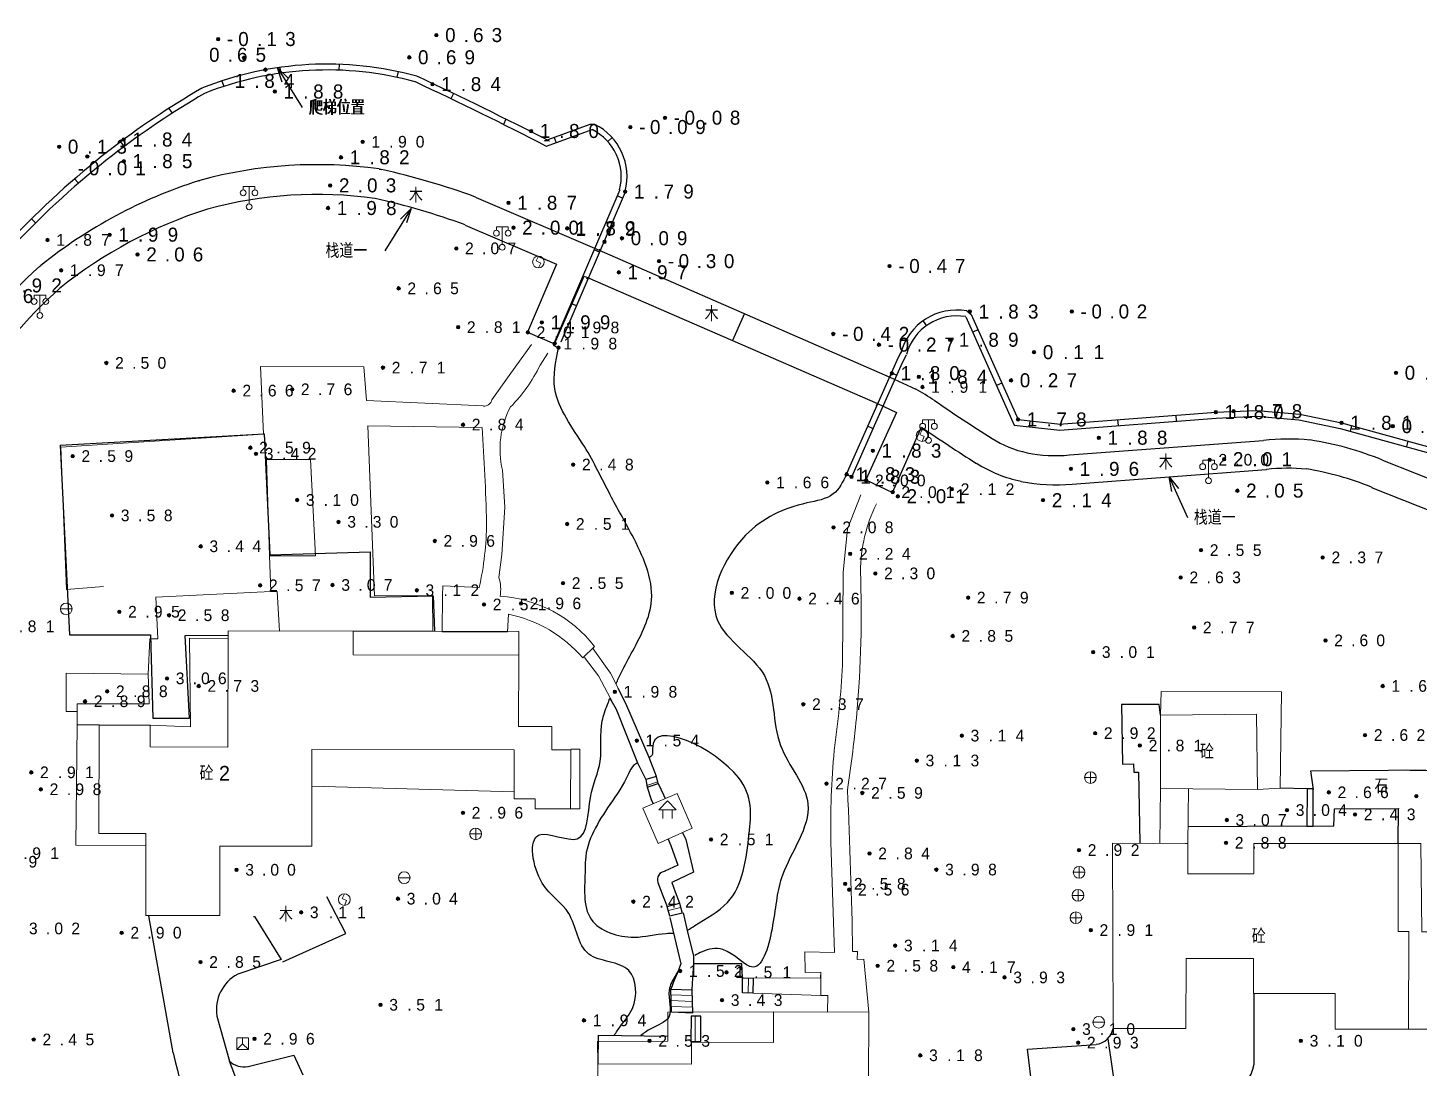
# Model space of a CAD drawing. Header units: metres. Extents: x 342272 to 345188, y 671156 to 672490.
# Drawn here: x 344276.7 to 344395.7, y 671639.1 to 671728.1 of the extents above; entities that cross this region are included whole.
import ezdxf
from ezdxf.enums import TextEntityAlignment as Align

# ---------------------------------------------------------------- set-up
doc = ezdxf.new("R2010")
doc.units = ezdxf.units.M
doc.header["$LTSCALE"] = 0.5
doc.header["$MEASUREMENT"] = 0
doc.layers.add('00-地形', color=251, linetype='Continuous')
doc.layers.add('00-现状标高', color=2, linetype='Continuous', lineweight=0, plot=False)
for name, color, linetype, lineweight in [('公共设施纪念物', 8, 'Continuous', 0), ('普通房屋', 8, 'Continuous', 0), ('通讯及其他管线设施', 252, 'Continuous', 0)]:
    doc.layers.add(name, color=color, linetype=linetype, lineweight=lineweight)
doc.styles.add('正等线体2.0', font='MCS_Chinese1.shx', dxfattribs={"height": 2, "bigfont": 'MCS_Chinese1big.shx'})
doc.styles.add('正等线体2.4', font='MCS_Chinese1.shx', dxfattribs={"height": 2.4, "bigfont": 'MCS_Chinese1big.shx'})
doc.styles.add('细等线体2.5', font='MCS_Chinese1.shx', dxfattribs={"height": 2.5, "bigfont": 'MCS_Chinese1big.shx'})
doc.styles.add('细等线体3.0', font='MCS_Chinese1.shx', dxfattribs={"height": 3, "bigfont": 'MCS_Chinese1big.shx'})

# ---------------------------------------------------------------- blocks, each defined once
blk = doc.blocks.new('155210_1')
at = {"layer": '公共设施纪念物', "lineweight": 0}
for p, q in [((-1, 2.9), (-1, 3.5)), ((-1, 3.5), (1, 3.5)), ((0, 0.5), (0, 3.5)), ((1, 3.5), (1, 2.9))]:
    blk.add_line(p, q, dxfattribs=at)
for centre in [(-1, 2.4), (1, 2.4), (0, 0)]:
    blk.add_circle(centre, 0.5, dxfattribs=at)
blk = doc.blocks.new('174700')
at = {"layer": '通讯及其他管线设施', "linetype": 'Continuous', "lineweight": 0}
for p, q in [((0, 1), (-0.38, 0.18)), ((-0.38, 0.18), (0.38, -0.18)), ((0, -1), (0.38, -0.18))]:
    blk.add_line(p, q, dxfattribs=at)
blk.add_circle((0, 0), 1, dxfattribs=at)
blk = doc.blocks.new('174100')
at = {"layer": '通讯及其他管线设施', "lineweight": 0}
blk.add_line((-1, 0), (1, 0), dxfattribs=at)
blk.add_circle((0, 0), 1, dxfattribs=at)
blk = doc.blocks.new('174200')
at = {"layer": '通讯及其他管线设施', "lineweight": 0}
for p, q in [((-1, 0), (1, 0)), ((0, 1), (0, -1))]:
    blk.add_line(p, q, dxfattribs=at)
blk.add_circle((0, 0), 1, dxfattribs=at)
blk = doc.blocks.new('174602')
at = {"layer": '通讯及其他管线设施', "lineweight": 0}
for p, q in [((-1, 1), (-1, -1)), ((1, 1), (-1, 1)), ((-1, -1), (0, 0)), ((0, 0), (0, 1)), ((0, 0), (1, -1)), ((1, -1), (1, 1)), ((-1, -1), (1, -1))]:
    blk.add_line(p, q, dxfattribs=at)
blk = doc.blocks.new('156602')
at = {"layer": '公共设施纪念物', "lineweight": 0}
for p, q in [((0, 3), (-1.5, 1.5)), ((1.5, 1.5), (0, 3)), ((-1.5, 1.5), (1.5, 1.5)), ((-0.8, 1.5), (-0.8, 0)), ((0.8, 1.5), (0.8, 0))]:
    blk.add_line(p, q, dxfattribs=at)
blk = doc.blocks.new('213400_1')
at = {"layer": '00-现状标高', "linetype": 'Continuous', "lineweight": 0}
h = blk.add_hatch(color=256, dxfattribs=at)
edge = h.paths.add_edge_path()
edge.add_arc((0, 0), 0.3, 0, 360)
blk.add_circle((0, 0), 0.3, dxfattribs=at)

msp = doc.modelspace()

# ---------------------------------------------------------------- linework, layer by layer
at = {"layer": '00-地形', "lineweight": -3}
for p, q in [((344298.07, 671724.66), (344300.17, 671721.28)), ((344298.47, 671723.44), (344298.07, 671724.66)), ((344298.07, 671724.66), (344299, 671723.76)), ((344298.25, 671724.71), (344298.32, 671724.21)), ((344303.32, 671724.98), (344303.3, 671724.48)), ((344308.37, 671724.35), (344308.26, 671723.86)), ((344293.3, 671723.55), (344293.46, 671723.08)), ((344309.98, 671723.95), (344310.06, 671723.93)), ((344291.58, 671722.92), (344291.65, 671722.95)), ((344313.11, 671722.48), (344312.89, 671722.03)), ((344288.77, 671721.2), (344289.04, 671720.78)), ((344317.6, 671720.28), (344317.38, 671719.83)), ((344320.9, 671718.43), (344324.81, 671719.86)), ((344324.81, 671719.86), (344325.2, 671719.84)), ((344321.31, 671718.41), (344320.9, 671718.43)), ((344321.08, 671717.96), (344324.98, 671719.39)), ((344321.71, 671718.72), (344321.88, 671718.26)), ((344326.69, 671718.7), (344326.32, 671718.36)), ((344283.63, 671717.57), (344283.63, 671717.57)), ((344284.63, 671718.33), (344284.93, 671717.93)), ((344280.71, 671715.18), (344281.03, 671714.8)), ((344291.31, 671715.01), (344291.36, 671715.02)), ((344291.36, 671715.02), (344291.41, 671715.04)), ((344306.76, 671716.01), (344306.86, 671716)), ((344306.86, 671716), (344306.95, 671715.98)), ((344327.33, 671714.24), (344321.64, 671700.93)), ((344327.79, 671714.04), (344322.3, 671701.19)), ((344327.56, 671713.51), (344327.1, 671713.71)), ((344327.81, 671714.12), (344327.79, 671714.04)), ((344309.49, 671712.63), (344307.25, 671709.01)), ((344308.57, 671711.73), (344309.49, 671712.63)), ((344309.49, 671712.63), (344309.1, 671711.4)), ((344315, 671713.61), (344315.06, 671713.59)), ((344315.06, 671713.59), (344325.57, 671709.07)), ((344277.02, 671711.76), (344277.37, 671711.4)), ((344314.12, 671711.22), (344321.93, 671707.87)), ((344325.6, 671708.91), (344325.14, 671709.11)), ((344325.57, 671709.07), (344325.62, 671709.18)), ((344325.57, 671709.07), (344350.42, 671698.22)), ((344277.73, 671707.7), (344277.83, 671707.77)), ((344321.93, 671707.87), (344319.43, 671702.07)), ((344321.74, 671701.05), (344324.28, 671706.86)), ((344324.28, 671706.86), (344324.57, 671706.73)), ((344324.57, 671706.73), (344324.5, 671706.59)), ((344324.57, 671706.73), (344349.37, 671695.95)), ((344323.63, 671704.31), (344323.17, 671704.51)), ((344337.99, 671703.65), (344336.97, 671701.34)), ((344353.27, 671703.01), (344353.56, 671702.61)), ((344356.92, 671703.38), (344361.06, 671694.11)), ((344357.01, 671703.87), (344357.38, 671703.58)), ((344357.38, 671703.58), (344361.4, 671694.58)), ((344319.43, 671702.07), (344321.74, 671701.05)), ((344357.97, 671702.25), (344357.52, 671702.05)), ((344321.64, 671700.93), (344322.1, 671700.73)), ((344322.3, 671701.19), (344322.3, 671701.19)), ((344348.9, 671694.78), (344351.06, 671699.67)), ((344349.35, 671694.57), (344351.51, 671699.46)), ((344351.06, 671699.67), (344351.41, 671700.36)), ((344351.41, 671700.36), (344351.37, 671700.26)), ((344351.51, 671699.46), (344351.86, 671700.13)), ((344350.46, 671698.33), (344350.42, 671698.22)), ((344350.42, 671698.22), (344352.65, 671697.18)), ((344350.58, 671698.58), (344351.04, 671698.38)), ((344360.01, 671697.69), (344359.56, 671697.48)), ((344349.29, 671695.76), (344349.37, 671695.95)), ((344349.37, 671695.95), (344350.99, 671695.19)), ((344346.94, 671690.35), (344348.9, 671694.78)), ((344350.99, 671695.19), (344348.39, 671689.41)), ((344364.92, 671694.18), (344378.31, 671695.21)), ((344364.96, 671693.68), (344378.34, 671694.71)), ((344374.89, 671694.95), (344374.93, 671694.45)), ((344378.31, 671695.21), (344381.79, 671695.36)), ((344378.34, 671694.71), (344381.78, 671694.86)), ((344379.9, 671695.28), (344379.92, 671694.78)), ((344381.78, 671694.86), (344385.42, 671694.56)), ((344381.79, 671695.36), (344385.49, 671695.05)), ((344384.95, 671695.1), (344384.91, 671694.6)), ((344385.49, 671695.05), (344389.06, 671694.3)), ((344347.19, 671689.69), (344349.35, 671694.57)), ((344348.56, 671694.01), (344349.01, 671693.81)), ((344350.66, 671688.33), (344353.15, 671693.94)), ((344361.06, 671694.11), (344364.96, 671693.68)), ((344361.4, 671694.58), (344365.02, 671694.18)), ((344362.42, 671694.47), (344362.36, 671693.97)), ((344369.91, 671694.56), (344369.95, 671694.06)), ((344385.42, 671694.56), (344388.95, 671693.82)), ((344388.95, 671693.82), (344396.83, 671691.65)), ((344389.06, 671694.3), (344396.94, 671692.14)), ((344389.93, 671694.06), (344389.8, 671693.58)), ((344279.47, 671692.38), (344296.92, 671693.37)), ((344279.47, 671692.38), (344280.28, 671676.17)), ((344296.92, 671693.37), (344297.39, 671683.01)), ((344365.81, 671691.55), (344382.38, 671692.8)), ((344394.75, 671692.74), (344394.62, 671692.26)), ((344392.57, 671691.11), (344404.09, 671686.51)), ((344346.74, 671689.89), (344346.94, 671690.35)), ((344346.74, 671689.89), (344347.19, 671689.69)), ((344357.84, 671690.83), (344357.84, 671690.83)), ((344357.84, 671690.83), (344357.84, 671690.83)), ((344366.03, 671689.05), (344382.61, 671690.3)), ((344382.61, 671690.3), (344382.65, 671690.31)), ((344348.39, 671689.41), (344350.66, 671688.33)), ((344361.65, 671689.29), (344361.66, 671689.29)), ((344361.66, 671689.29), (344361.67, 671689.29)), ((344374.32, 671689.68), (344375.88, 671686.19)), ((344374.54, 671688.41), (344374.32, 671689.68)), ((344374.32, 671689.68), (344375.11, 671688.67)), ((344391.62, 671688.79), (344391.63, 671688.78)), ((344391.63, 671688.78), (344400.43, 671685.28)), ((344297.39, 671683.01), (344305.99, 671683.27)), ((344305.99, 671683.27), (344305.98, 671679.39)), ((344305.98, 671679.39), (344311.37, 671679.5)), ((344311.37, 671679.5), (344311.5, 671676.46)), ((344280.28, 671676.17), (344287.2, 671676.16)), ((344287.2, 671676.16), (344287.39, 671669.04)), ((344290.17, 671676.09), (344293.83, 671676.12)), ((344290.54, 671669.03), (344290.17, 671676.09)), ((344327.86, 671670.28), (344327.2, 671671.58)), ((344326.49, 671670.75), (344327.02, 671669.81)), ((344327.02, 671669.81), (344328.84, 671665.2)), ((344329.84, 671665.66), (344327.86, 671670.28)), ((344373.47, 671670.2), (344370.25, 671670.21)), ((344370.25, 671670.21), (344370.34, 671665.1)), ((344373.59, 671669.3), (344373.47, 671670.2)), ((344287.39, 671669.04), (344290.54, 671669.03)), ((344328.84, 671665.2), (344329.55, 671663.77)), ((344330.47, 671664.03), (344329.84, 671665.66)), ((344370.34, 671665.1), (344371.28, 671665.12)), ((344371.28, 671665.12), (344371.29, 671664.42)), ((344330.47, 671664.03), (344329.55, 671663.77)), ((344329.55, 671663.77), (344329.67, 671663.13)), ((344330.62, 671663.43), (344330.47, 671664.03)), ((344371.29, 671664.42), (344371.7, 671664.42)), ((344371.7, 671664.42), (344371.81, 671658.37)), ((344386.45, 671664.53), (344393.08, 671664.59)), ((344386.68, 671662.94), (344386.45, 671664.53)), ((344393.08, 671664.59), (344394.63, 671664.6)), ((344329.67, 671663.13), (344330.62, 671663.43)), ((344329.67, 671663.13), (344330.03, 671662.06)), ((344330.62, 671663.43), (344331.07, 671662.46)), ((344386.13, 671662.99), (344383.82, 671663.04)), ((344386.13, 671662.99), (344386.11, 671659.79)), ((344386.65, 671662.99), (344386.13, 671662.99)), ((344386.63, 671659.79), (344386.65, 671662.99)), ((344330.03, 671662.06), (344330.19, 671661.7)), ((344331.07, 671662.46), (344331.22, 671662.15)), ((344388.4, 671659.82), (344388.47, 671661.28)), ((344388.47, 671661.28), (344393.95, 671661.29)), ((344393.92, 671658.3), (344393.95, 671661.29)), ((344332.69, 671659.24), (344332.99, 671658.65)), ((344386.11, 671659.79), (344375.93, 671659.73)), ((344386.11, 671659.79), (344386.63, 671659.79)), ((344386.63, 671659.79), (344388.4, 671659.82)), ((344331.47, 671658.69), (344331.71, 671658.13)), ((344331.71, 671658.13), (344332.29, 671656.44)), ((344332.99, 671658.65), (344333.65, 671655.86)), ((344332.29, 671656.44), (344331.2, 671655.93)), ((344333.65, 671655.86), (344331.78, 671654.97)), ((344330.59, 671654.98), (344331.04, 671653.77)), ((344331.78, 671654.97), (344332.07, 671654.18)), ((344332.07, 671654.18), (344332.43, 671653.21)), ((344303.9, 671650.62), (344302.29, 671653.75)), ((344331.04, 671653.77), (344331.4, 671652.93)), ((344331.4, 671652.93), (344332.43, 671653.21)), ((344332.43, 671653.21), (344332.66, 671652.36)), ((344289.14, 671640.4), (344287.06, 671652.11)), ((344296.01, 671652.07), (344296.09, 671652.07)), ((344296.09, 671652.07), (344298.36, 671648.39)), ((344331.63, 671652.08), (344331.4, 671652.93)), ((344332.66, 671652.36), (344331.63, 671652.08)), ((344331.63, 671651.98), (344332.56, 671648)), ((344332.75, 671652.38), (344333.1, 671650.86)), ((344298.52, 671648.18), (344303.9, 671650.62)), ((344333.1, 671650.86), (344333.65, 671648.68)), ((344298.36, 671648.39), (344294.66, 671647.13)), ((344333.65, 671648.68), (344333.65, 671648)), ((344333.65, 671648), (344333.56, 671646.81)), ((344337.77, 671648), (344333.65, 671648)), ((344337.83, 671646.8), (344337.77, 671648)), ((344331.76, 671643.87), (344331.7, 671645.85)), ((344331.7, 671645.85), (344333.5, 671645.78)), ((344333.56, 671646.81), (344333.5, 671645.78)), ((344337.82, 671645.52), (344337.83, 671646.8)), ((344337.83, 671646.8), (344338.73, 671646.78)), ((344338.73, 671646.78), (344338.72, 671645.49)), ((344333.5, 671645.78), (344333.56, 671643.8)), ((344338.72, 671645.49), (344337.82, 671645.52)), ((344292.88, 671643.54), (344293.95, 671639.69)), ((344333.56, 671643.8), (344331.76, 671643.87)), ((344333.43, 671643.54), (344333.42, 671641.36)), ((344334.28, 671643.53), (344333.43, 671643.54)), ((344334.27, 671641.36), (344334.28, 671643.53)), ((344325.48, 671641.91), (344325.46, 671639.46)), ((344325.48, 671641.91), (344331.45, 671641.81)), ((344333.42, 671641.36), (344334.27, 671641.36)), ((344362.22, 671640.72), (344368.07, 671641.12)), ((344369.07, 671641.6), (344371.48, 671625.03)), ((344295.54, 671639.22), (344299.47, 671640.2)), ((344299.47, 671640.2), (344300.24, 671638.5)), ((344364.11, 671624.4), (344362.22, 671640.72)), ((344302.74, 671616.66), (344293.95, 671639.69))]:
    msp.add_line(p, q, dxfattribs=at)
at = {"layer": '00-地形', "lineweight": 0}
for p, q in [((344317.86, 671698.34), (344319.77, 671701)), ((344296.85, 671693.32), (344296.61, 671699.11)), ((344296.61, 671699.11), (344305.45, 671699.09)), ((344305.45, 671699.09), (344305.68, 671696.21)), ((344316.4, 671696.28), (344317.86, 671698.34)), ((344305.68, 671696.21), (344315.66, 671695.74)), ((344315.55, 671693.89), (344305.78, 671694.05)), ((344305.78, 671694.05), (344306.36, 671679.51)), ((344279.52, 671692.22), (344296.85, 671693.32)), ((344280, 671680.03), (344279.52, 671692.22)), ((344300.89, 671691.17), (344297.12, 671691.15)), ((344297.12, 671691.15), (344297.38, 671682.92)), ((344301.32, 671682.93), (344300.89, 671691.17)), ((344317.3, 671690.24), (344317.49, 671687.09)), ((344347.96, 671688.15), (344346.82, 671685.24)), ((344317.49, 671687.09), (344317.24, 671683.02)), ((344346.82, 671685.24), (344346.43, 671681.49)), ((344297.38, 671682.92), (344301.32, 671682.93)), ((344297.49, 671679.88), (344297.38, 671682.92)), ((344317.24, 671683.02), (344317, 671681.06)), ((344312.16, 671679.56), (344312.2, 671680.35)), ((344312.2, 671680.35), (344315.32, 671680.22)), ((344346.43, 671681.49), (344346.38, 671673.57)), ((344283.19, 671680.3), (344280, 671680.03)), ((344298.03, 671679.87), (344297.49, 671679.88)), ((344298.22, 671676.48), (344298.03, 671679.87)), ((344306.36, 671679.51), (344311.32, 671679.52)), ((344311.32, 671679.52), (344311.35, 671676.49)), ((344312.13, 671676.42), (344312.16, 671679.56)), ((344317.82, 671677.92), (344317.72, 671676.42)), ((344286.99, 671672.8), (344287.13, 671675.81)), ((344287.13, 671675.81), (344287.83, 671675.83)), ((344290.63, 671668.3), (344290.54, 671675.87)), ((344290.54, 671675.87), (344293.83, 671675.86)), ((344311.35, 671676.49), (344298.22, 671676.48)), ((344317.72, 671676.42), (344312.13, 671676.42)), ((344325.17, 671675.16), (344324.17, 671674.18)), ((344326.55, 671672.89), (344325.07, 671674.96)), ((344324.32, 671674.23), (344325.51, 671672.64)), ((344279.98, 671669.6), (344279.98, 671672.88)), ((344279.98, 671672.88), (344286.99, 671672.8)), ((344325.51, 671672.64), (344327.02, 671669.81)), ((344327.86, 671670.28), (344326.55, 671672.89)), ((344327.02, 671669.81), (344328.84, 671665.2)), ((344329.84, 671665.66), (344327.86, 671670.28)), ((344373.47, 671670.2), (344370.25, 671670.21)), ((344370.25, 671670.21), (344370.34, 671665.1)), ((344373.59, 671669.3), (344373.47, 671670.2)), ((344280.93, 671669.6), (344279.98, 671669.6)), ((344280.93, 671668.45), (344280.93, 671669.6)), ((344287.21, 671668.43), (344290.63, 671668.3)), ((344328.84, 671665.2), (344329.55, 671663.77)), ((344330.47, 671664.03), (344329.84, 671665.66)), ((344370.34, 671665.1), (344371.28, 671665.12)), ((344371.28, 671665.12), (344371.29, 671664.42)), ((344371.29, 671664.42), (344371.7, 671664.42)), ((344371.7, 671664.42), (344371.81, 671658.37)), ((344386.45, 671664.53), (344393.08, 671664.59)), ((344386.68, 671662.94), (344386.45, 671664.53)), ((344329.67, 671663.13), (344330.03, 671662.06)), ((344330.62, 671663.43), (344331.07, 671662.46)), ((344330.03, 671662.06), (344330.19, 671661.7)), ((344331.07, 671662.46), (344331.22, 671662.15)), ((344388.47, 671661.28), (344393.95, 671661.29)), ((344393.92, 671658.3), (344393.95, 671661.29)), ((344332.69, 671659.24), (344332.99, 671658.65)), ((344386.63, 671659.79), (344388.4, 671659.82)), ((344331.47, 671658.69), (344331.71, 671658.13)), ((344331.71, 671658.13), (344332.29, 671656.44)), ((344332.99, 671658.65), (344333.65, 671655.86)), ((344345.39, 671658.41), (344345.7, 671648.98)), ((344332.29, 671656.44), (344331.2, 671655.93)), ((344333.65, 671655.86), (344331.78, 671654.97)), ((344330.59, 671654.98), (344331.04, 671653.77)), ((344331.78, 671654.97), (344332.07, 671654.18)), ((344332.07, 671654.18), (344332.43, 671653.21)), ((344331.04, 671653.77), (344331.4, 671652.93)), ((344332.75, 671652.38), (344333.1, 671650.86)), ((344333.1, 671650.86), (344333.65, 671648.68)), ((344333.65, 671648.68), (344333.65, 671648)), ((344345.7, 671648.98), (344343.17, 671649.04)), ((344343.17, 671649.04), (344343.18, 671647.27)), ((344347.26, 671649.07), (344347.68, 671649.08)), ((344347.68, 671649.08), (344347.63, 671648.38)), ((344347.63, 671648.38), (344348.21, 671648.41)), ((344348.21, 671648.41), (344348.64, 671643.88)), ((344333.65, 671648), (344333.56, 671646.81)), ((344337.77, 671648), (344333.65, 671648)), ((344337.83, 671646.8), (344337.77, 671648)), ((344343.18, 671647.27), (344344.53, 671647.3)), ((344344.53, 671647.3), (344344.49, 671646.81)), ((344344.53, 671647.3), (344344.53, 671645.29)), ((344333.56, 671646.81), (344333.5, 671645.78)), ((344338.73, 671646.78), (344338.72, 671645.49)), ((344344.49, 671646.81), (344338.73, 671646.78)), ((344338.72, 671645.49), (344344.53, 671645.29)), ((344344.53, 671645.29), (344345.12, 671645.29)), ((344345.12, 671645.29), (344345.11, 671643.89))]:
    msp.add_line(p, q, dxfattribs=at)
at = {"layer": '00-地形', "lineweight": 0, "flags": 128}
for points in [[(344321.17, 671700.27), (344320.52, 671699.22)], [(344287.66, 671679.38), (344297.49, 671679.88)], [(344287.83, 671675.83), (344287.66, 671679.38)], [(344286.99, 671672.8), (344287.07, 671670.27)], [(344287.07, 671670.27), (344280.93, 671670.27)], [(344280.93, 671669.6), (344280.93, 671670.27)], [(344393.08, 671664.59), (344394.63, 671664.6)], [(344386.13, 671662.99), (344383.82, 671663.04)], [(344386.11, 671659.79), (344375.93, 671659.73)], [(344331.63, 671651.98), (344332.56, 671648)]]:
    msp.add_lwpolyline(points, dxfattribs=at)
at = {"layer": '00-地形', "lineweight": -3}
for centre, radius, start, end in [((344302.3, 671696.14), 28.85, 74.5658, 111.6746), ((344302.3, 671696.14), 28.35, 74.5658, 111.6746), ((344173.85, 671432.16), 321.49, 62.7442, 64.9737), ((344173.85, 671432.16), 321.99, 62.7442, 64.9737), ((344328.68, 671659.22), 73.72, 120.2182, 127.6704), ((344328.68, 671659.22), 73.22, 120.2182, 127.6704), ((344322.95, 671715.36), 5.01, 345.6728, 63.3602), ((344322.95, 671715.36), 4.51, 345.6728, 63.3602), ((344326.63, 671661.99), 70.27, 127.7263, 146.2002), ((344326.63, 671661.99), 69.77, 127.7263, 146.2002), ((344301.44, 671678.34), 38.05, 81.9723, 105.2866), ((344303.97, 671675.22), 41.75, 107.645, 128.7661), ((344293.41, 671654.97), 62.49, 69.7948, 77.4866), ((344301.44, 671678.34), 35.5, 81.9724, 105.2865), ((344303.97, 671675.22), 39.21, 107.6449, 128.7661), ((344293.41, 671654.97), 59.95, 69.7948, 77.4867), ((344304.43, 671677.52), 40.29, 131.4964, 148.987), ((344304.43, 671677.52), 37.74, 131.4963, 148.987), ((344356.16, 671699), 4.95, 80.0692, 165.2352), ((344356.16, 671699), 4.45, 80.0692, 165.2352), ((344340.14, 671674.71), 25.72, 56.6919, 60.903), ((344426.42, 671799.94), 126.36, 235.1788, 237.8491), ((344426.5, 671799.9), 128.88, 235.3057, 237.8078), ((344364.09, 671700.8), 9.26, 237.9253, 258.0476), ((344384.55, 671672.49), 20.42, 84.883, 96.0881), ((344382.15, 671665.66), 27.5, 67.7452, 81.1796), ((344364.63, 671703.64), 12.15, 258.331, 275.5784), ((344364.09, 671700.8), 11.76, 237.9253, 258.0476), ((344384.55, 671672.49), 17.92, 85.1396, 96.088), ((344382.15, 671665.66), 25, 67.7452, 80.9924), ((344364.63, 671703.64), 14.65, 258.3309, 275.4645), ((344331.26, 671655.22), 0.708, 94.4977, 200.1113), ((344296.3, 671644.08), 3.47, 118.2777, 188.9851), ((344367.92, 671642.74), 1.62, 275.4245, 351.0742), ((344395.12, 671664.84), 108.76, 192.9831, 206.0153), ((344295.22, 671641.06), 1.87, 227.229, 279.7222), ((344378.69, 671639.82), 2.92, 282.4478, 352.4919)]:
    msp.add_arc(centre, radius, start, end, dxfattribs=at)
at = {"layer": '00-地形', "lineweight": 0, "extrusion": (0, 0, -1)}
for centre, radius, start, end in [((-344308.53, 671705.07), 13.34, 206.0044, 224.8885), ((-344252.93, 671677.94), 95.06, 177.8069, 185.1287), ((-344313.59, 671680.04), 3.56, 163.45, 189.5557), ((-344316.38, 671668.36), 11.12, 93.7049, 142.2513), ((-344272.01, 671677.14), 74.45, 182.7483, 188.39), ((-344211.33, 671682.74), 136.93, 185.5711, 188.3272), ((-343866.17, 671640.49), 481.16, 177.3294, 178.9776)]:
    msp.add_arc(centre, radius, start, end, dxfattribs=at)
at = {"layer": '00-地形', "lineweight": 0}
for centre, radius, start, end in [((344315.74, 671696.41), 0.679, 263.9968, 348.5061), ((344324.9, 671692.05), 7.81, 152.4547, 193.3512), ((344123.75, 671680.66), 192.26, 1.5162, 3.9452), ((344361.58, 671681.44), 13.66, 154.2313, 179.41), ((344289.48, 671685.93), 26.46, 347.5363, 359.6056), ((344315.56, 671666.81), 11.34, 40.5743, 78.494), ((344413.45, 671659.91), 68.07, 174.6307, 181.2599), ((344331.26, 671655.22), 0.708, 94.4977, 200.1113)]:
    msp.add_arc(centre, radius, start, end, dxfattribs=at)
at = {"layer": '00-地形', "lineweight": -3}
for points in [[(344327.02, 671671.99), (344327.45, 671672.9), (344328.45, 671674.8), (344330.05, 671679.13), (344328.38, 671684.7), (344326.52, 671688.13), (344324.31, 671692.27), (344321.78, 671697.22), (344322.1, 671700.73)], [(344346.74, 671689.89), (344345.59, 671688.21), (344343.34, 671687.44), (344338.1, 671684.68), (344335.7, 671677.4), (344339.7, 671672.67), (344341.08, 671666.7), (344343.43, 671661.66), (344341.25, 671655.61), (344340.41, 671651.31), (344338.73, 671647.73), (344336.14, 671649.23), (344334.38, 671649.05), (344333.74, 671648.73)], [(344326.85, 671641.88), (344327.4, 671642.69), (344328.41, 671644.2), (344328.1, 671647.44), (344324.68, 671648.85), (344322.97, 671652.33), (344320.71, 671654.92), (344320.44, 671659.04), (344323.69, 671658.71), (344324.83, 671662.25), (344325.66, 671665.36), (344325.84, 671668.79), (344326.28, 671670.19), (344326.49, 671670.75)], [(344333.13, 671650.88), (344333.76, 671651.29), (344336.54, 671653.25), (344338.4, 671659.13), (344337.49, 671663.94), (344330.13, 671666.41), (344330.07, 671665.84), (344329.84, 671665.66)], [(344328.84, 671665.2), (344328.52, 671664.99), (344328.09, 671664.27), (344326.48, 671661.63), (344324.39, 671656.89), (344324.37, 671656.11), (344324.9, 671651.82), (344328.56, 671650.29), (344331.29, 671650.62), (344331.95, 671650.64)], [(344394.63, 671664.6), (344396.82, 671664.56)], [(344332.33, 671647.4), (344332.06, 671646.96), (344331.56, 671645.76), (344331.53, 671643.46), (344330, 671642.46), (344329.12, 671641.87)], [(344332.56, 671648), (344331.7, 671645.85)], [(344381.59, 671639.43), (344381.6, 671645.47)], [(344260.62, 671626.91), (344263.55, 671627.87), (344265.78, 671628.86), (344269.64, 671622.91), (344276.5, 671623.31), (344276.38, 671617.68), (344280.65, 671611.91), (344287.24, 671607.26), (344293.7, 671606.23), (344299.53, 671602.54), (344298.23, 671598.12), (344296.71, 671593.77), (344300.15, 671589.94), (344303, 671587.52), (344306.58, 671585.39), (344310.01, 671587.72), (344311.34, 671590.56), (344312.02, 671594.09), (344307.63, 671598.33), (344303.28, 671603.68), (344295.64, 671606.65), (344293.45, 671613.33), (344290.71, 671621.18), (344286.92, 671628.17), (344283.65, 671633.7), (344280.62, 671636.5), (344275.67, 671635.3), (344270.18, 671634.54), (344262.94, 671637.62), (344259.4, 671639.14), (344255.61, 671641.51), (344255.42, 671641.64)]]:
    msp.add_spline(points, degree=3, dxfattribs=at)
at = {"layer": '00-地形', "lineweight": 0}
for points in [[(344394.63, 671664.6), (344396.82, 671664.56)], [(344332.56, 671648), (344331.7, 671645.85)]]:
    msp.add_spline(points, degree=3, dxfattribs=at)
msp.add_point((344393.95, 671661.29), dxfattribs=at)
at = {"layer": '公共设施纪念物', "lineweight": 0, "flags": 128}
msp.add_lwpolyline([(344330.61, 671658.31), (344333.53, 671659.62), (344332.25, 671662.59), (344329.31, 671661.32), (344330.61, 671658.31)], dxfattribs=at)
at = {"layer": '普通房屋', "lineweight": 0}
for p, q in [((344329.55, 671663.77), (344329.67, 671663.13)), ((344330.62, 671663.43), (344330.47, 671664.03)), ((344329.65, 671663.28), (344330.59, 671663.58)), ((344329.67, 671663.13), (344330.62, 671663.43)), ((344386.13, 671662.99), (344386.11, 671659.79)), ((344386.15, 671662.99), (344386.13, 671659.79)), ((344386.65, 671662.99), (344386.13, 671662.99)), ((344386.11, 671659.79), (344386.63, 671659.79)), ((344331.4, 671652.93), (344332.43, 671653.21)), ((344332.43, 671653.21), (344332.66, 671652.36)), ((344331.63, 671652.08), (344331.4, 671652.93)), ((344331.5, 671652.56), (344332.53, 671652.84)), ((344331.7, 671645.85), (344333.5, 671645.78)), ((344331.76, 671643.87), (344331.7, 671645.85)), ((344337.83, 671646.8), (344338.73, 671646.78)), ((344338.33, 671646.79), (344338.32, 671645.5)), ((344338.73, 671646.78), (344338.72, 671645.49)), ((344331.72, 671645.37), (344333.51, 671645.3)), ((344331.73, 671644.87), (344333.53, 671644.8)), ((344333.5, 671645.78), (344333.56, 671643.8)), ((344338.72, 671645.49), (344337.82, 671645.52)), ((344331.75, 671644.37), (344333.54, 671644.3)), ((344333.43, 671643.54), (344333.42, 671641.36)), ((344334.28, 671643.53), (344333.43, 671643.54)), ((344333.78, 671643.53), (344333.77, 671641.36)), ((344333.42, 671641.36), (344334.27, 671641.36))]:
    msp.add_line(p, q, dxfattribs=at)
at = {"layer": '普通房屋', "lineweight": 0, "flags": 128}
for points in [[(344304.53, 671676.47), (344293.83, 671676.49), (344293.81, 671666.56), (344287.16, 671666.57), (344287.16, 671668.44), (344282.8, 671668.44), (344282.79, 671659.16), (344286.8, 671659.15), (344286.79, 671652.16), (344293.13, 671652.16), (344293.14, 671658.09), (344301, 671658.07), (344301.01, 671666.34)], [(344318.31, 671666.32), (344318.31, 671662.12), (344320.11, 671662.12), (344320.11, 671661.28), (344323.13, 671661.27), (344323.14, 671666.31), (344321.51, 671666.32), (344321.52, 671668.32), (344318.68, 671668.32), (344318.69, 671674.43)], [(344373.59, 671669.3), (344373.64, 671671.31), (344383.94, 671671.27), (344383.82, 671663.04), (344381.87, 671662.93)], [(344282.8, 671668.45), (344280.93, 671668.45), (344280.82, 671658.16), (344286.8, 671658.14)], [(344373.57, 671663), (344373.59, 671669.3), (344381.8, 671669.38), (344381.87, 671662.93), (344373.57, 671663)], [(344323.14, 671666.37), (344323.93, 671666.37), (344323.92, 671661.27), (344323.13, 671661.27)], [(344375.99, 671662.98), (344373.57, 671663), (344373.52, 671658.34), (344375.92, 671658.3), (344375.99, 671662.98)], [(344369.49, 671658.33), (344369.52, 671642.49), (344375.76, 671642.48), (344375.77, 671648.48), (344381.53, 671648.47), (344381.53, 671645.47), (344388.53, 671645.46), (344388.52, 671642.42), (344394.8, 671642.41), (344394.82, 671650.79), (344393.91, 671650.79), (344393.92, 671658.3), (344381.56, 671658.32), (344381.56, 671655.71), (344375.91, 671655.72), (344375.92, 671658.3), (344375.73, 671658.3), (344369.49, 671658.33)], [(344393.92, 671658.3), (344395.84, 671658.31), (344395.94, 671650.74), (344396.78, 671650.75), (344396.84, 671642.41), (344394.8, 671642.41)], [(344325.46, 671639.46), (344325.43, 671629.09), (344333.76, 671629.06), (344333.78, 671633.76), (344338.86, 671633.74), (344338.86, 671631.27), (344352.38, 671631.23), (344352.41, 671637.86), (344348.62, 671637.88), (344348.64, 671643.88), (344340.48, 671643.91), (344340.47, 671641.28), (344333.47, 671641.3), (344333.47, 671639.43), (344325.46, 671639.46)], [(344325.46, 671639.46), (344325.44, 671641.36), (344331.45, 671641.39), (344331.45, 671643.87), (344340.48, 671643.91)]]:
    msp.add_lwpolyline(points, dxfattribs=at)
for points in [[(344318.69, 671676.44), (344304.53, 671676.47), (344304.53, 671674.45), (344318.69, 671674.43)], [(344318.31, 671662.72), (344318.31, 671666.32), (344301.01, 671666.34), (344301.01, 671663.2)]]:
    msp.add_lwpolyline(points, close=True, dxfattribs=at)

# ---------------------------------------------------------------- block references
at = {"layer": '00-现状标高', "lineweight": 0, "xscale": 0.5, "yscale": 0.5, "zscale": 0.5}
for p in [(344292.99, 671727.13), (344311.65, 671727.47), (344295.19, 671725.52), (344309.33, 671725.57), (344297.02, 671724.51), (344311.31, 671723.27), (344297.83, 671722.65), (344328.24, 671719.6), (344331.2, 671720.4), (344284.9, 671718.54), (344305.35, 671718.34), (344319.75, 671719.26), (344279.38, 671717.92), (344281.79, 671717.08), (344284.92, 671716.68), (344303.49, 671717.01), (344302.57, 671714.61), (344327.8, 671714.08), (344302.38, 671712.68), (344317.82, 671713.12), (344278.39, 671709.94), (344283.7, 671710.39), (344318.24, 671710.99), (344322.83, 671710.94), (344327.52, 671710.09), (344313.35, 671709.22), (344326.03, 671709.79), (344286.09, 671708.7), (344330.69, 671708.13), (344350.41, 671707.71), (344279.56, 671707.35), (344327.25, 671707.17), (344308.42, 671705.8), (344320.67, 671702.89), (344357.28, 671703.82), (344366, 671703.82), (344313.51, 671702.48), (344319.47, 671702.04), (344345.6, 671701.9), (344321.77, 671701.08), (344322.1, 671700.73), (344349.5, 671700.98), (344355.58, 671701.4), (344283.42, 671699.42), (344362.77, 671700.34), (344307.08, 671699.02), (344350.61, 671698.54), (344352.91, 671698.23), (344393.72, 671698.58), (344294.31, 671697.05), (344299.31, 671697.16), (344353.22, 671697.36), (344360.8, 671697.93), (344361.4, 671694.58), (344378.31, 671695.21), (344379.84, 671695.3), (344313.93, 671694.14), (344389.06, 671694.3), (344393.45, 671694.01), (344295.74, 671692.17), (344368.31, 671693.02), (344280.54, 671691.45), (344296.22, 671691.65), (344348.98, 671691.91), (344377.79, 671691.13), (344379.03, 671691.19), (344323.35, 671690.72), (344346.74, 671689.89), (344365.92, 671690.36), (344339.96, 671689.2), (344347.16, 671689.68), (344348.41, 671689.36), (344355.74, 671688.62), (344299.74, 671687.69), (344350.67, 671688.36), (344351.12, 671688.01), (344363.54, 671687.68), (344380.16, 671688.49), (344283.91, 671686.37), (344303.28, 671685.82), (344322.83, 671685.64), (344345.62, 671685.35), (344291.49, 671683.73), (344311.51, 671684.19), (344347.04, 671683.09), (344377.05, 671683.4), (344387.46, 671682.78), (344349.19, 671681.41), (344296.58, 671680.39), (344302.77, 671680.42), (344322.48, 671680.58), (344375.31, 671681.07), (344309.97, 671679.97), (344336.92, 671679.75), (344342.7, 671679.25), (344357.13, 671679.34), (344284.53, 671678.13), (344288.78, 671677.83), (344315.72, 671678.75), (344318.88, 671678.84), (344376.46, 671676.79), (344355.81, 671676.06), (344387.69, 671675.68), (344367.82, 671674.68), (344288.61, 671672.43), (344283.49, 671671.32), (344291.32, 671671.78), (344326.91, 671671.28), (344392.59, 671671.78), (344281.6, 671670.47), (344343.03, 671670.22), (344328.79, 671667.11), (344356.59, 671667.53), (344367.99, 671667.74), (344391.08, 671667.58), (344371.82, 671666.69), (344352.74, 671665.4), (344277, 671664.39), (344277.82, 671662.94), (344345.01, 671663.43), (344348.08, 671662.63), (344387.98, 671662.68), (344395.46, 671662.36), (344384.4, 671661.16), (344313.92, 671660.93), (344379.25, 671660.31), (344390.22, 671660.79), (344335.14, 671658.65), (344366.61, 671657.74), (344379.19, 671658.36), (344348.69, 671657.45), (344294.55, 671656.05), (344354.41, 671656.07), (344346.61, 671654.85), (344346.96, 671654.35), (344308.36, 671653.58), (344328.5, 671653.33), (344300.08, 671652.41), (344284.73, 671650.67), (344367.62, 671650.89), (344350.89, 671649.57), (344291.47, 671648.16), (344332.5, 671647.4), (344336.46, 671647.28), (344349.39, 671647.84), (344355.86, 671647.73), (344360.24, 671646.85), (344306.87, 671644.5), (344336.08, 671644.9), (344324.27, 671643.17), (344366.13, 671642.42), (344277.21, 671641.53), (344296.09, 671641.59), (344329.88, 671641.42), (344366.54, 671641.26), (344385.59, 671641.42), (344353.04, 671640.18)]:
    msp.add_blockref('213400_1', p, dxfattribs=at)
at = {"layer": '公共设施纪念物', "lineweight": 0, "xscale": 0.5, "yscale": 0.5, "zscale": 0.5}
for name, p in [('155210_1', (344295.63, 671712.78)), ('155210_1', (344317.28, 671709.32)), ('155210_1', (344277.74, 671703.48)), ('155210_1', (344353.74, 671692.8)), ('155210_1', (344377.69, 671689.35)), ('156602', (344331.42, 671660.45))]:
    msp.add_blockref(name, p, dxfattribs=at)
at = {"layer": '通讯及其他管线设施', "lineweight": 0, "xscale": 0.5, "yscale": 0.5, "zscale": 0.5}
for name, p in [('174700', (344320.38, 671708.06)), ('174700', (344353.19, 671693.21)), ('174100', (344279.99, 671678.38)), ('174200', (344367.59, 671663.95)), ('174200', (344315.01, 671659.13)), ('174100', (344308.9, 671655.38)), ('174200', (344366.62, 671655.84)), ('174200', (344366.53, 671653.87)), ('174700', (344303.78, 671653.51)), ('174200', (344366.35, 671651.95)), ('174100', (344368.3, 671643.01)), ('174602', (344295.08, 671641.18))]:
    msp.add_blockref(name, p, dxfattribs=at)

# ---------------------------------------------------------------- texts
at = {"layer": '00-地形', "lineweight": -3}
for s, style, p in [('爬梯位置', '细等线体2.5', (344300.72, 671720.65)), ('木', '细等线体2.5', (344309.3, 671713.14)), ('栈道一', '细等线体2.5', (344302.17, 671708.4)), ('木', '细等线体2.5', (344334.59, 671702.99)), ('木', '细等线体2.5', (344373.44, 671690.3)), ('栈道一', '细等线体2.5', (344376.44, 671685.57)), ('石', '细等线体3.0', (344391.88, 671662.6)), ('木', '细等线体3.0', (344298.18, 671651.62))]:
    msp.add_text(s, height=1.25, dxfattribs=dict(at, style=style)).set_placement(p)
at = {"layer": '00-地形', "lineweight": -3, "style": '细等线体2.5'}
msp.add_text('爬梯位置', height=1.25, dxfattribs=at).set_placement((344300.79, 671721.9), align=Align.TOP_LEFT)
at = {"layer": '00-现状标高', "lineweight": 0, "attachment_point": 4, "line_spacing_factor": 0.722892}
for s, insert, char_height, style in [('\\T1.783;0.63', (344312.4, 671727.47), 1.2, '正等线体2.4'), ('\\T1.801;-0.13', (344293.74, 671727.13), 1.2, '正等线体2.4'), ('\\T1.783;0.65', (344292.21, 671725.78), 1.2, '正等线体2.4'), ('\\T1.783;0.69', (344310.08, 671725.57), 1.2, '正等线体2.4'), ('\\T1.891;1.84', (344294.4, 671723.55), 1.2, '正等线体2.4'), ('\\T1.891;1.88', (344298.58, 671722.64), 1.2, '正等线体2.4'), ('\\T1.891;1.84', (344312.06, 671723.27), 1.2, '正等线体2.4'), ('\\T1.737;-0.08', (344331.95, 671720.4), 1.2, '正等线体2.4'), ('\\T1.864;1.80', (344320.5, 671719.26), 1.2, '正等线体2.4'), ('\\T1.737;-0.09', (344328.99, 671719.6), 1.2, '正等线体2.4'), ('\\T1.864;0.13', (344280.13, 671717.92), 1.2, '正等线体2.4'), ('\\T1.891;1.84', (344285.65, 671718.53), 1.2, '正等线体2.4'), ('\\T2.037;1.90', (344306.1, 671718.34), 1, '正等线体2.0'), ('\\T1.891;1.85', (344285.67, 671716.68), 1.2, '正等线体2.4'), ('\\T1.891;1.82', (344304.24, 671717.01), 1.2, '正等线体2.4'), ('\\T1.784;-0.01', (344280.97, 671716.07), 1.2, '正等线体2.4'), ('\\T1.794;2.03', (344303.32, 671714.61), 1.2, '正等线体2.4'), ('\\T1.891;1.87', (344318.57, 671713.12), 1.2, '正等线体2.4'), ('\\T1.891;1.79', (344328.55, 671714.08), 1.2, '正等线体2.4'), ('\\T1.891;1.98', (344303.13, 671712.67), 1.2, '正等线体2.4'), ('\\T1.773;2.00', (344318.99, 671710.99), 1.2, '正等线体2.4'), ('\\T1.891;1.79', (344323.55, 671710.89), 1.2, '正等线体2.4'), ('\\T1.891;1.82', (344323.58, 671710.94), 1.2, '正等线体2.4'), ('\\T2.069;1.87', (344279.14, 671709.94), 1, '正等线体2.0'), ('\\T1.891;1.99', (344284.45, 671710.39), 1.2, '正等线体2.4'), ('\\T1.773;0.09', (344328.27, 671710.09), 1.2, '正等线体2.4'), ('\\T1.783;2.06', (344286.84, 671708.7), 1.2, '正等线体2.4'), ('\\T1.952;2.07', (344314.1, 671709.22), 1, '正等线体2.0'), ('\\T2.069;1.97', (344280.31, 671707.35), 1, '正等线体2.0'), ('\\T1.891;1.97', (344328, 671707.17), 1.2, '正等线体2.4'), ('\\T1.737;-0.30', (344331.44, 671708.13), 1.2, '正等线体2.4'), ('\\T1.752;-0.47', (344351.16, 671707.71), 1.2, '正等线体2.4'), ('\\T1.891;1.92', (344274.5, 671706.05), 1.2, '正等线体2.4'), ('\\T1.877;1.86', (344272.09, 671705.14), 1.2, '正等线体2.4'), ('\\T1.966;2.65', (344309.17, 671705.8), 1, '正等线体2.0'), ('\\T1.891;1.83', (344358.03, 671703.81), 1.2, '正等线体2.4'), ('\\T1.737;-0.02', (344366.75, 671703.82), 1.2, '正等线体2.4'), ('\\T2.069;2.81', (344314.26, 671702.48), 1, '正等线体2.0'), ('\\T1.891;1.99', (344321.42, 671702.89), 1.2, '正等线体2.4'), ('\\T2.069;1.98', (344322.7, 671702.45), 1, '正等线体2.0'), ('\\T2.037;2.01', (344320.22, 671702.04), 1, '正等线体2.0'), ('\\T1.752;-0.42', (344346.35, 671701.9), 1.2, '正等线体2.4'), ('\\T1.891;1.89', (344356.33, 671701.4), 1.2, '正等线体2.4'), ('\\T2.069;1.98', (344322.52, 671701.07), 1, '正等线体2.0'), ('\\T1.752;-0.27', (344350.25, 671700.98), 1.2, '正等线体2.4'), ('\\T1.949;0.11', (344363.52, 671700.34), 1.2, '正等线体2.4'), ('\\T1.952;2.50', (344284.17, 671699.42), 1, '正等线体2.0'), ('\\T2.069;2.71', (344307.83, 671699.02), 1, '正等线体2.0'), ('\\T1.864;1.80', (344351.36, 671698.54), 1.2, '正等线体2.4'), ('\\T1.891;1.84', (344353.66, 671698.23), 1.2, '正等线体2.4'), ('\\T1.794;0.27', (344361.55, 671697.93), 1.2, '正等线体2.4'), ('\\T1.864;0.18', (344394.47, 671698.58), 1.2, '正等线体2.4'), ('\\T1.952;2.66', (344295.06, 671697.05), 1, '正等线体2.0'), ('\\T1.966;2.76', (344300.06, 671697.16), 1, '正等线体2.0'), ('\\T2.176;1.91', (344353.97, 671697.36), 1, '正等线体2.0'), ('\\T1.864;1.80', (344379.06, 671695.21), 1.2, '正等线体2.4'), ('\\T1.891;1.78', (344380.59, 671695.29), 1.2, '正等线体2.4'), ('\\T1.979;2.84', (344314.68, 671694.14), 1, '正等线体2.0'), ('\\T1.891;1.78', (344362.15, 671694.58), 1.2, '正等线体2.4'), ('\\T1.980;1.81', (344389.81, 671694.3), 1.2, '正等线体2.4'), ('\\T1.763;0.60', (344394.2, 671694.01), 1.2, '正等线体2.4'), ('\\T1.891;1.88', (344369.06, 671693.02), 1.2, '正等线体2.4'), ('\\T1.979;2.59', (344296.49, 671692.17), 1, '正等线体2.0'), ('\\T1.891;1.83', (344349.73, 671691.91), 1.2, '正等线体2.4'), ('\\T1.979;2.59', (344281.29, 671691.45), 1, '正等线体2.0'), ('\\T1.979;3.42', (344296.97, 671691.65), 1, '正等线体2.0'), ('\\T1.979;2.48', (344324.1, 671690.72), 1, '正等线体2.0'), ('\\T1.927;2.00', (344378.54, 671691.13), 1, '正等线体2.0'), ('\\T1.864;2.01', (344379.78, 671691.18), 1.2, '正等线体2.4'), ('\\T1.891;1.83', (344347.49, 671689.89), 1.2, '正等线体2.4'), ('\\T1.891;1.83', (344347.91, 671689.68), 1.2, '正等线体2.4'), ('\\T1.927;2.00', (344349.16, 671689.36), 1, '正等线体2.0'), ('\\T1.877;1.96', (344366.67, 671690.35), 1.2, '正等线体2.4'), ('\\T2.037;1.66', (344340.71, 671689.19), 1, '正等线体2.0'), ('\\T2.037;2.01', (344351.42, 671688.36), 1, '正等线体2.0'), ('\\T2.069;2.12', (344356.49, 671688.62), 1, '正等线体2.0'), ('\\T1.794;2.05', (344380.91, 671688.49), 1.2, '正等线体2.4'), ('\\T2.037;3.10', (344300.49, 671687.69), 1, '正等线体2.0'), ('\\T1.864;2.01', (344351.87, 671688.01), 1.2, '正等线体2.4'), ('\\T1.891;2.14', (344364.29, 671687.68), 1.2, '正等线体2.4'), ('\\T1.979;3.58', (344284.66, 671686.37), 1, '正等线体2.0'), ('\\T1.952;3.30', (344304.03, 671685.82), 1, '正等线体2.0'), ('\\T2.069;2.51', (344323.58, 671685.64), 1, '正等线体2.0'), ('\\T1.952;2.08', (344346.37, 671685.35), 1, '正等线体2.0'), ('\\T1.979;3.44', (344292.24, 671683.73), 1, '正等线体2.0'), ('\\T1.966;2.96', (344312.26, 671684.19), 1, '正等线体2.0'), ('\\T1.979;2.55', (344377.8, 671683.4), 1, '正等线体2.0'), ('\\T1.979;2.24', (344347.79, 671683.09), 1, '正等线体2.0'), ('\\T1.979;2.37', (344388.21, 671682.78), 1, '正等线体2.0'), ('\\T1.952;2.30', (344349.94, 671681.41), 1, '正等线体2.0'), ('\\T1.966;2.63', (344376.06, 671681.07), 1, '正等线体2.0'), ('\\T1.979;2.57', (344297.33, 671680.39), 1, '正等线体2.0'), ('\\T1.952;3.07', (344303.52, 671680.42), 1, '正等线体2.0'), ('\\T2.069;3.12', (344310.72, 671679.97), 1, '正等线体2.0'), ('\\T1.979;2.55', (344323.23, 671680.58), 1, '正等线体2.0'), ('\\T2.069;2.51', (344316.47, 671678.75), 1, '正等线体2.0'), ('\\T1.966;2.96', (344319.63, 671678.84), 1, '正等线体2.0'), ('\\T1.927;2.00', (344337.67, 671679.74), 1, '正等线体2.0'), ('\\T1.966;2.46', (344343.45, 671679.25), 1, '正等线体2.0'), ('\\T1.979;2.79', (344357.88, 671679.34), 1, '正等线体2.0'), ('\\T1.979;2.95', (344285.28, 671678.13), 1, '正等线体2.0'), ('\\T1.979;2.58', (344289.53, 671677.83), 1, '正等线体2.0'), ('\\T2.069;2.81', (344274.39, 671676.88), 1, '正等线体2.0'), ('\\T1.979;2.77', (344377.21, 671676.79), 1, '正等线体2.0'), ('\\T1.979;2.85', (344356.56, 671676.06), 1, '正等线体2.0'), ('\\T1.940;2.60', (344388.44, 671675.68), 1, '正等线体2.0'), ('\\T2.037;3.01', (344368.57, 671674.68), 1, '正等线体2.0'), ('\\T1.940;3.06', (344289.36, 671672.43), 1, '正等线体2.0'), ('\\T1.979;2.73', (344292.07, 671671.78), 1, '正等线体2.0'), ('\\T2.053;1.65', (344393.34, 671671.78), 1, '正等线体2.0'), ('\\T1.979;2.89', (344282.35, 671670.47), 1, '正等线体2.0'), ('\\T1.979;2.88', (344284.24, 671671.32), 1, '正等线体2.0'), ('\\T2.069;1.98', (344327.66, 671671.28), 1, '正等线体2.0'), ('\\T1.979;2.37', (344343.78, 671670.22), 1, '正等线体2.0'), ('\\T2.069;1.54', (344329.54, 671667.11), 1, '正等线体2.0'), ('\\T2.069;3.14', (344357.34, 671667.53), 1, '正等线体2.0'), ('\\T1.979;2.92', (344368.74, 671667.74), 1, '正等线体2.0'), ('\\T1.966;2.62', (344391.83, 671667.58), 1, '正等线体2.0'), ('\\T2.069;2.81', (344372.57, 671666.68), 1, '正等线体2.0'), ('\\T2.069;2.91', (344277.75, 671664.39), 1, '正等线体2.0'), ('\\T2.069;3.13', (344353.49, 671665.4), 1, '正等线体2.0'), ('\\T1.979;2.27', (344345.76, 671663.43), 1, '正等线体2.0'), ('\\T1.979;2.98', (344278.57, 671662.94), 1, '正等线体2.0'), ('\\T1.979;2.59', (344348.83, 671662.63), 1, '正等线体2.0'), ('\\T1.952;2.66', (344388.73, 671662.68), 1, '正等线体2.0'), ('\\T1.966;2.96', (344314.67, 671660.93), 1, '正等线体2.0'), ('\\T1.952;3.04', (344385.15, 671661.16), 1, '正等线体2.0'), ('\\T1.979;2.43', (344390.97, 671660.79), 1, '正等线体2.0'), ('\\T1.952;3.07', (344380, 671660.31), 1, '正等线体2.0'), ('\\T2.069;2.51', (344335.89, 671658.65), 1, '正等线体2.0'), ('\\T2.069;2.91', (344274.78, 671657.47), 1, '正等线体2.0'), ('\\T1.979;2.84', (344349.44, 671657.45), 1, '正等线体2.0'), ('\\T1.979;2.92', (344367.36, 671657.74), 1, '正等线体2.0'), ('\\T1.979;2.88', (344379.94, 671658.36), 1, '正等线体2.0'), ('\\T2.069;3.19', (344272.92, 671656.74), 1, '正等线体2.0'), ('\\T1.927;3.00', (344295.3, 671656.05), 1, '正等线体2.0'), ('\\T1.979;3.98', (344355.16, 671656.07), 1, '正等线体2.0'), ('\\T1.979;2.58', (344347.36, 671654.85), 1, '正等线体2.0'), ('\\T1.966;2.56', (344347.71, 671654.35), 1, '正等线体2.0'), ('\\T1.952;3.04', (344309.11, 671653.58), 1, '正等线体2.0'), ('\\T1.979;2.42', (344329.25, 671653.33), 1, '正等线体2.0'), ('\\T2.176;3.11', (344300.83, 671652.41), 1, '正等线体2.0'), ('\\T1.952;3.02', (344276.8, 671651.03), 1, '正等线体2.0'), ('\\T1.952;2.90', (344285.48, 671650.67), 1, '正等线体2.0'), ('\\T2.069;2.91', (344368.37, 671650.89), 1, '正等线体2.0'), ('\\T2.069;3.14', (344351.64, 671649.57), 1, '正等线体2.0'), ('\\T1.979;2.85', (344292.22, 671648.16), 1, '正等线体2.0'), ('\\T1.979;2.58', (344350.14, 671647.84), 1, '正等线体2.0'), ('\\T2.069;4.17', (344356.61, 671647.73), 1, '正等线体2.0'), ('\\T2.069;1.52', (344333.25, 671647.39), 1, '正等线体2.0'), ('\\T2.176;1.51', (344337.21, 671647.28), 1, '正等线体2.0'), ('\\T1.979;3.93', (344360.99, 671646.84), 1, '正等线体2.0'), ('\\T2.069;3.51', (344307.62, 671644.5), 1, '正等线体2.0'), ('\\T1.979;3.43', (344336.83, 671644.9), 1, '正等线体2.0'), ('\\T2.069;1.94', (344325.02, 671643.17), 1, '正等线体2.0'), ('\\T2.037;3.10', (344366.88, 671642.42), 1, '正等线体2.0'), ('\\T1.979;2.45', (344277.96, 671641.53), 1, '正等线体2.0'), ('\\T1.966;2.96', (344296.84, 671641.59), 1, '正等线体2.0'), ('\\T1.979;2.53', (344330.63, 671641.41), 1, '正等线体2.0'), ('\\T1.979;2.93', (344367.29, 671641.26), 1, '正等线体2.0'), ('\\T2.037;3.10', (344386.34, 671641.42), 1, '正等线体2.0'), ('\\T2.069;3.18', (344353.79, 671640.18), 1, '正等线体2.0')]:
    msp.add_mtext(s, dxfattribs=dict(at, insert=insert, char_height=char_height, style=style))
at = {"layer": '普通房屋', "lineweight": 0, "char_height": 1.25, "attachment_point": 5, "line_spacing_factor": 0.722892, "style": '细等线体2.5'}
for s, insert in [('\\T1.280;砼', (344377.73, 671666.17)), ('\\T1.403;砼2', (344292.88, 671664.32)), ('\\T1.280;砼', (344382.15, 671650.38))]:
    msp.add_mtext(s, dxfattribs=dict(at, insert=insert))

doc.saveas('drawing.dxf')
